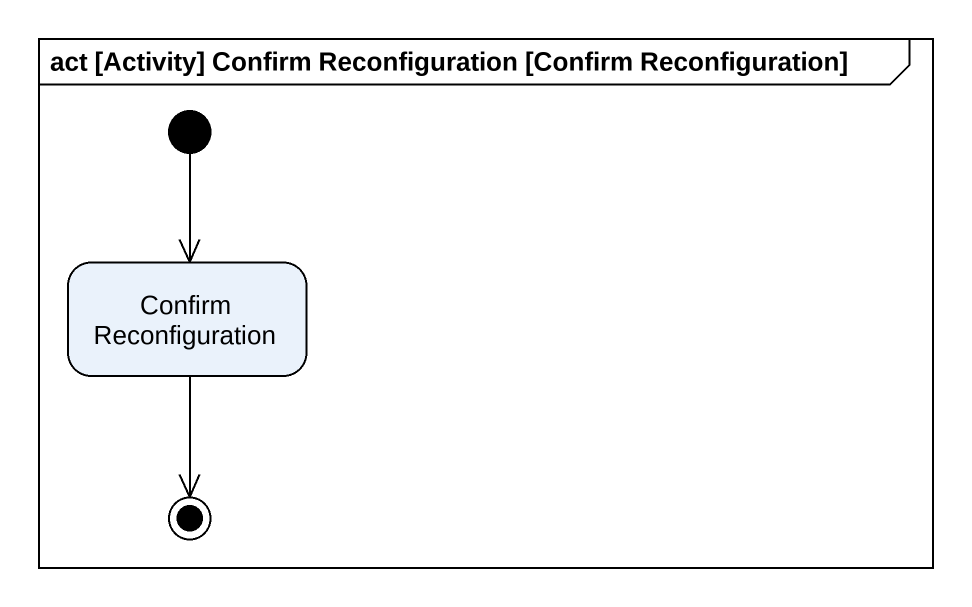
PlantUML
@startuml
mainframe act [Activity] Confirm Reconfiguration [Confirm Reconfiguration]
hide empty description
state "Confirm Reconfiguration" as Confirm_Reconfiguration
[*] --> Confirm_Reconfiguration
Confirm_Reconfiguration --> [*]
@enduml
